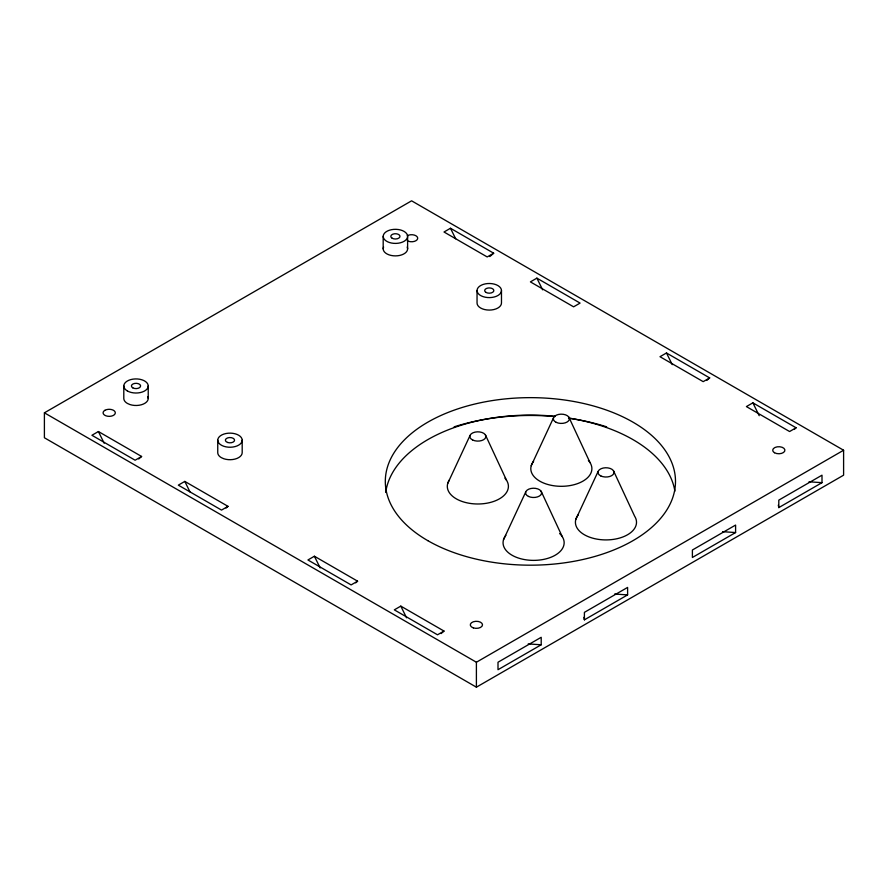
<?xml version="1.0" encoding="UTF-8"?>
<svg xmlns="http://www.w3.org/2000/svg" width="888" height="888" viewBox="0 0 888 888"><rect width="100%" height="100%" fill="white"/><g stroke="black" fill="none" stroke-linecap="round" stroke-linejoin="round"><path stroke-width="1.33" d="M447.752 483.361L469.941 435.686M531.235 465.689L553.435 418.004M503.496 539.76L525.685 492.074M575.857 519.291L598.046 471.606M138.717 458.985L141.603 456.465L98.402 431.535L91.919 435.275L135.12 460.217L141.603 456.465M489.843 256.554L493.684 253.202L450.482 228.26L444 232.001L487.201 256.943L493.684 253.202M226.085 508.025L228.005 506.349L184.804 481.407L178.322 485.148L221.523 510.089L228.005 506.349M355.677 582.85L357.598 581.174L314.396 556.232L307.925 559.973L351.115 584.915L357.598 581.174M706.804 380.419L709.679 377.911L666.477 352.969L659.995 356.71L703.196 381.651L709.679 377.911M441.114 633.577L444 631.057L400.799 606.115L394.316 609.856L437.518 634.798L444 631.057M794.161 429.459L796.081 427.783L752.88 402.841L746.397 406.582L789.599 431.535L796.081 427.783M44.4 412.82L411.599 200.821L843.6 450.238L843.6 475.18L476.401 687.179L44.4 437.762L44.4 412.82L476.401 662.237L843.6 450.238M536.885 278.144L530.402 281.885L573.604 306.826L580.075 303.086L536.885 278.144L542.635 289.821M541.203 644.777L498.002 669.719L498.002 662.237L541.203 637.295L541.203 644.777L528.205 643.922M584.404 619.835L627.605 594.893L627.605 587.412L584.404 612.354L584.404 619.835L583.904 617.338M735.597 532.545L692.396 557.486L692.396 550.005L735.597 525.063L735.597 532.545L722.599 531.69M778.798 507.603L821.999 482.661L821.999 475.18L778.798 500.122L778.798 507.603L778.31 505.094M809.001 481.807L821.999 482.661M614.607 594.039L627.605 594.893M752.88 402.841L759.207 415.695M666.477 352.969L672.238 364.646M450.482 228.26L455.666 238.772M400.799 606.115L406.56 617.793M314.396 556.232L320.157 567.92M184.804 481.407L189.988 491.93M98.402 431.535L104.162 443.212M613.497 470.795L634.62 516.172A30.547 17.638 0 0 1 604.772 539.904A30.547 17.638 0 0 1 578.221 514.896M568.886 417.182L590.009 462.57M541.136 491.253L562.259 536.641M485.392 434.865L506.515 480.242M501.476 290.554A12.221 7.06 0 0 1 483.15 296.659A12.221 7.06 0 0 1 483.15 284.438A12.221 7.06 0 0 1 501.476 290.554L501.476 303.019A12.221 7.06 0 0 1 489.255 310.079A12.221 7.06 0 0 1 477.045 303.019L477.045 290.554M476.401 662.237L476.401 687.179M407.614 236.363A12.221 7.06 0 0 1 389.288 242.468A12.221 7.06 0 0 1 389.288 230.258A12.221 7.06 0 0 1 407.614 236.363L407.614 248.829M383.183 236.363L383.183 248.829M242.191 440.182A12.221 7.06 0 0 1 223.865 446.298A12.221 7.06 0 0 1 223.865 434.077A12.221 7.06 0 0 1 242.191 440.182L242.191 452.658A12.221 7.06 0 0 1 223.865 458.763L221.334 457.642A12.221 7.06 0 0 1 217.749 452.658L217.749 440.182M148.229 385.958L148.229 398.435M123.798 385.958L123.798 398.435A12.221 7.06 0 0 0 127.373 403.418L129.903 404.54A12.221 7.06 0 0 0 143.456 404.029A12.221 7.06 0 0 0 147.819 396.603M454.145 426.839A157.42 90.887 0 0 1 555.044 416.583M568.509 418.17A157.42 90.887 0 0 1 606.659 426.839M385.725 492.452A145.099 83.772 0 0 1 554.734 416.283M569.352 418.17A145.099 83.772 0 0 1 674.88 491.153M407.204 247.008A12.221 7.06 0 0 1 395.404 255.888A12.221 7.06 0 0 1 383.594 247.008M407.281 235.742A6.105 3.53 0 0 1 415.917 235.742A6.105 3.53 0 0 1 415.917 240.726A6.105 3.53 0 0 1 407.281 240.726M504.895 478.144A30.547 17.638 0 0 1 479.653 503.962A30.547 17.638 0 0 1 449.339 480.031M588.378 460.461A30.547 17.638 0 0 1 562.148 486.302A30.547 17.638 0 0 1 533.599 461.294M559.64 533.522A30.547 17.638 0 0 1 535.409 560.35A30.547 17.638 0 0 1 505.86 535.364M104.951 410.289L103.963 411.011A6.105 3.53 0 0 0 104.817 415.273L106.061 415.85A6.105 3.53 0 0 0 114.152 414.896A6.105 3.53 0 0 0 113.198 410.156A6.105 3.53 0 0 0 104.951 410.289M427.805 540.648A145.099 83.772 0 0 0 670.551 503.096A145.099 83.772 0 0 0 492.851 400.499A145.099 83.772 0 0 0 427.805 540.648M392.163 238.239A4.584 2.642 0 0 0 399.822 237.052A4.584 2.642 0 0 0 394.216 233.81A4.584 2.642 0 0 0 392.163 238.239M486.014 292.418A4.584 2.642 0 0 0 493.684 291.242A4.584 2.642 0 0 0 488.078 288.001A4.584 2.642 0 0 0 486.014 292.418M127.373 390.953A12.221 7.06 0 0 0 147.819 387.79A12.221 7.06 0 0 0 132.856 379.154A12.221 7.06 0 0 0 127.373 390.953M132.778 387.834A4.584 2.642 0 0 0 140.437 386.646A4.584 2.642 0 0 0 134.832 383.405A4.584 2.642 0 0 0 132.778 387.834M227.683 442.479A4.584 2.642 0 0 0 234.554 440.182A4.584 2.642 0 0 0 227.683 437.895A4.584 2.642 0 0 0 227.683 442.479M774.48 452.725A6.105 3.53 0 0 0 784.703 451.148A6.105 3.53 0 0 0 777.222 446.831A6.105 3.53 0 0 0 774.48 452.725M473.348 627.883A6.105 3.53 0 0 0 482.506 624.819A6.105 3.53 0 0 0 473.348 621.767A6.105 3.53 0 0 0 473.348 627.883M472.727 440.037A8.036 4.64 0 0 0 485.78 437.251A8.036 4.64 0 0 0 475.08 432.112A8.036 4.64 0 0 0 472.727 440.037M556.21 422.355A8.036 4.64 0 0 0 569.264 419.569A8.036 4.64 0 0 0 558.563 414.441A8.036 4.64 0 0 0 556.21 422.355M600.832 475.957A8.036 4.64 0 0 0 613.885 473.182A8.036 4.64 0 0 0 603.185 468.043A8.036 4.64 0 0 0 600.832 475.957M528.46 496.425A8.036 4.64 0 0 0 541.514 493.65A8.036 4.64 0 0 0 530.824 488.511A8.036 4.64 0 0 0 528.46 496.425"/></g></svg>
